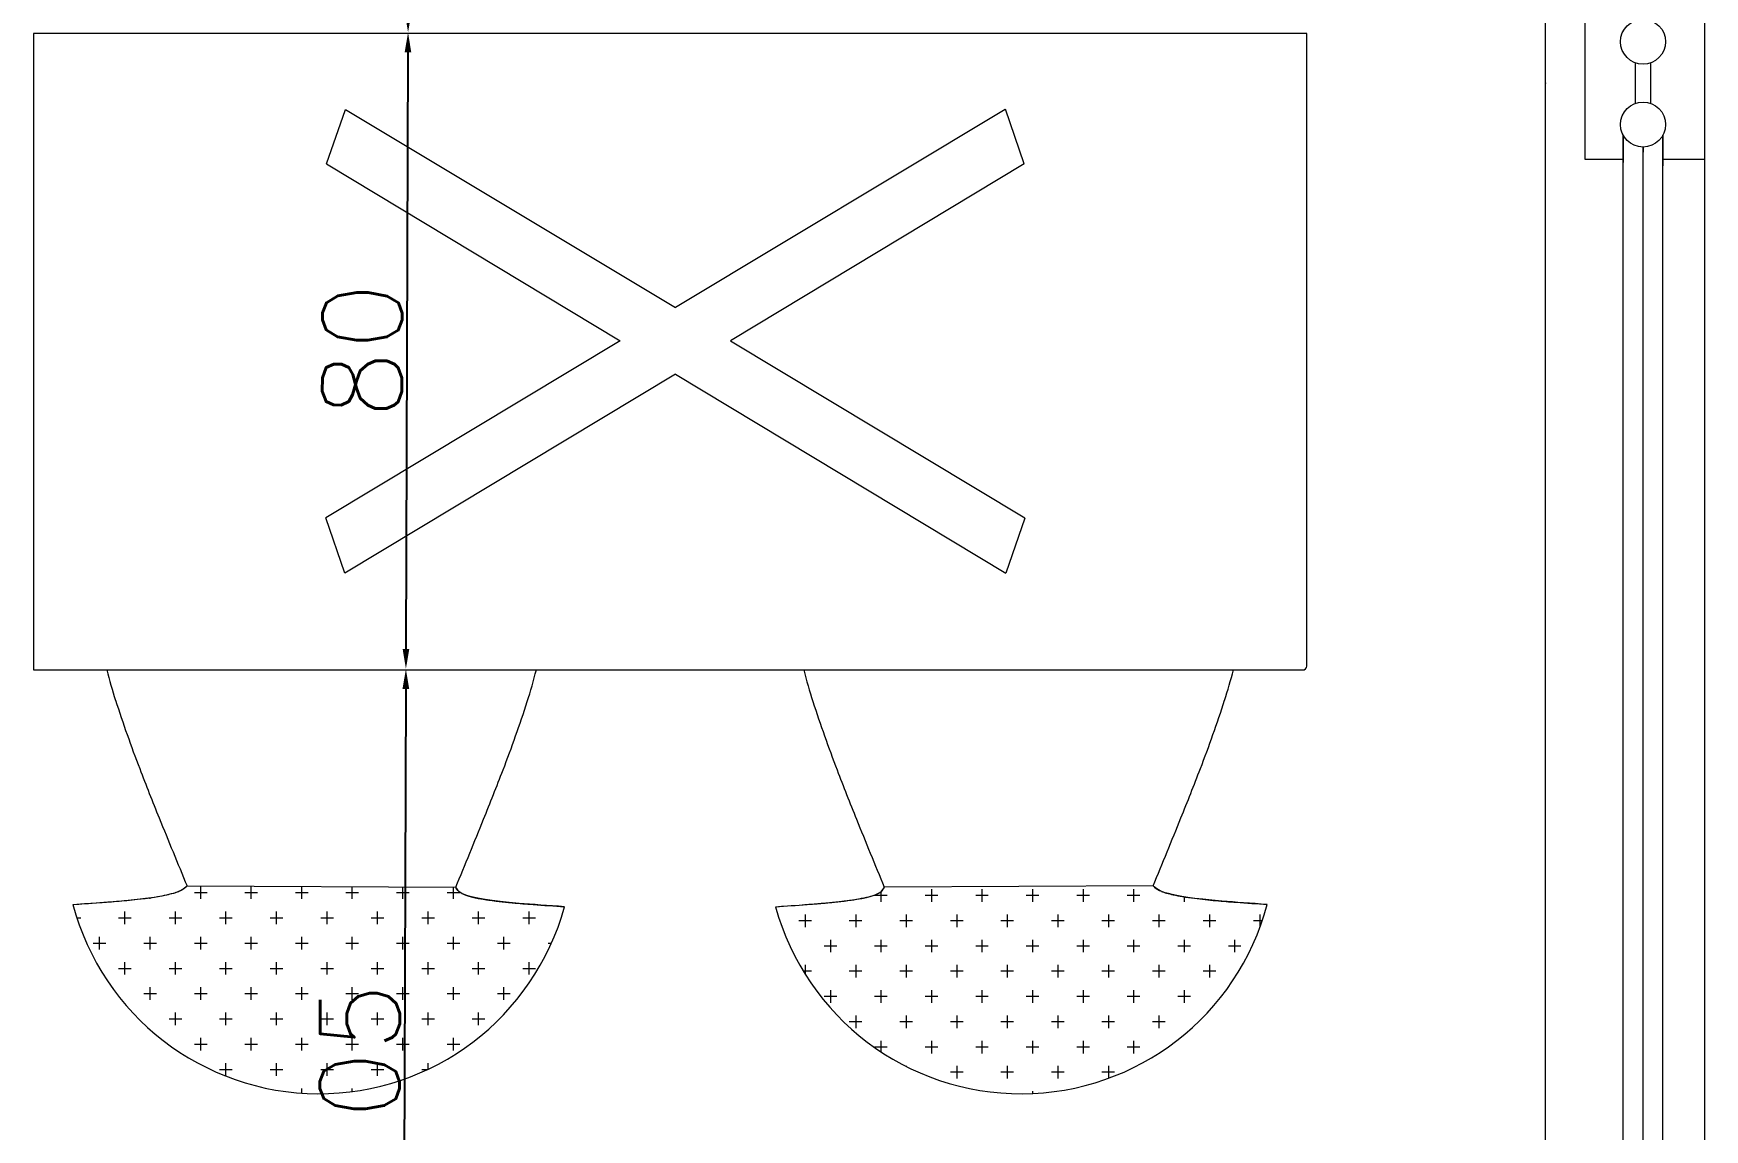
# Model space of a CAD drawing. Extents: x 3270 to 6851, y -140 to 2884.
# Drawn here: x 5938.4 to 6148.4, y 420 to 557.7 of the extents above; entities that cross this region are included whole.
import ezdxf

# ---------------------------------------------------------------- set-up
doc = ezdxf.new("R2010")
doc.units = 0
doc.header["$LTSCALE"] = 20
doc.linetypes.add('ACAD_ISO03W100', pattern=[30, 12, -18])
doc.layers.get('0').update_dxf_attribs({"linetype": 'CONTINUOUS', "lineweight": 15})
doc.layers.get('DEFPOINTS').update_dxf_attribs({"linetype": 'CONTINUOUS'})
doc.layers.add('ö-cam', color=7, linetype='CONTINUOUS', lineweight=18, true_color=0x1bb1af)
doc.layers.add('ö-korkuluk', color=7, linetype='CONTINUOUS', lineweight=18, true_color=0x666d5f)
doc.layers.add('Ö-MOBİLYA', color=31, linetype='CONTINUOUS', lineweight=18)
doc.layers.add('ölçü', color=102, linetype='CONTINUOUS', lineweight=15)
doc.styles.get("Standard").update_dxf_attribs({"font": 'txttw.shx'})
doc.dimstyles.new('YAZI', dxfattribs={"dimtxt": 10, "dimasz": 2.5, "dimexe": 1.25, "dimexo": 0.625, "dimtad": 1, "dimdec": 0, "dimtxsty": 'Standard', "dimcen": 2.5, "dimse1": 1, "dimse2": 1, "dimclrd": 256, "dimclrt": 256, "dimadec": 0, "dimazin": 0, "dimtfac": 1, "dimtdec": 0, "dimtmove": 0, "dimatfit": 3, "dimfxl": 1, "dimarcsym": 0})

# ---------------------------------------------------------------- blocks, each defined once
blk = doc.blocks.new('*D75')
at = {"layer": 'DEFPOINTS', "color": 0, "transparency": 16777216}
for p in [(6023.59, 672.74), (5985.46, 557.87), (6023.59, 557.74)]:
    blk.add_point(p, dxfattribs=at)
at = {"layer": 'ölçü', "lineweight": -2, "transparency": 16777216}
blk.add_line((5985.83, 670.37), (5985.46, 560.37), dxfattribs=at)
at = {"layer": 'ölçü', "transparency": 16777216}
for points in [[(5985.42, 670.37), (5986.25, 670.37), (5985.84, 672.87)], [(5985.05, 560.37), (5985.88, 560.37), (5985.46, 557.87)]]:
    blk.add_solid(points, dxfattribs=at)
at = {"layer": 'ölçü', "transparency": 16777216, "insert": (5980.02, 615.39), "char_height": 10, "attachment_point": 5, "rotation": 89.8076}
blk.add_mtext('115', dxfattribs=at)
blk = doc.blocks.new('*D76')
at = {"layer": 'DEFPOINTS', "color": 0, "transparency": 16777216}
for p in [(6023.59, 557.74), (5985.19, 477.87), (6023.59, 477.74)]:
    blk.add_point(p, dxfattribs=at)
at = {"layer": 'ölçü', "lineweight": -2, "transparency": 16777216}
blk.add_line((5985.45, 555.37), (5985.2, 480.37), dxfattribs=at)
at = {"layer": 'ölçü', "transparency": 16777216}
for points in [[(5985.03, 555.37), (5985.86, 555.37), (5985.46, 557.87)], [(5984.78, 480.37), (5985.61, 480.37), (5985.19, 477.87)]]:
    blk.add_solid(points, dxfattribs=at)
at = {"layer": 'ölçü', "transparency": 16777216, "insert": (5979.7, 517.89), "char_height": 10, "attachment_point": 5, "rotation": 89.8076}
blk.add_mtext('80', dxfattribs=at)
blk = doc.blocks.new('*D77')
at = {"layer": 'DEFPOINTS', "color": 0, "transparency": 16777216}
for p in [(6023.59, 477.74), (5984.84, 373.23), (5995.35, 373.19)]:
    blk.add_point(p, dxfattribs=at)
at = {"layer": 'ölçü', "lineweight": -2, "transparency": 16777216}
blk.add_line((5985.18, 475.37), (5984.84, 375.73), dxfattribs=at)
at = {"layer": 'ölçü', "transparency": 16777216}
for points in [[(5984.76, 475.37), (5985.6, 475.37), (5985.19, 477.87)], [(5984.43, 375.73), (5985.26, 375.73), (5984.84, 373.23)]]:
    blk.add_solid(points, dxfattribs=at)
at = {"layer": 'ölçü', "transparency": 16777216, "insert": (5979.39, 425.57), "char_height": 10, "attachment_point": 5, "rotation": 89.8076}
blk.add_mtext('105', dxfattribs=at)

msp = doc.modelspace()

# ---------------------------------------------------------------- linework, layer by layer
msp.add_line((6148.38, 1497.74), (6148.38, 222.74))
at = {"layer": 'ö-cam'}
for p, q in [((6138.15, 403.65), (6138.15, 544.97)), ((6138.15, 544.97), (6138.15, 541.53)), ((6143.15, 403.65), (6143.15, 544.97)), ((6143.15, 544.97), (6143.15, 541.11)), ((6140.65, 405.15), (6140.65, 543.46)), ((6140.65, 543.46), (6140.65, 542.84))]:
    msp.add_line(p, q, dxfattribs=at)
at = {"layer": 'ö-korkuluk'}
for p, q in [((6148.38, 1497.74), (6148.38, 222.74)), ((6128.38, 256.3), (6128.38, 688.33)), ((6139.72, 548.96), (6139.72, 554.03)), ((6141.63, 548.95), (6141.63, 554.04))]:
    msp.add_line(p, q, dxfattribs=at)
for points in [[(6138.15, 541.89), (6133.38, 541.89), (6133.38, 561.89), (6138.15, 561.89)], [(6138.15, 541.89), (6133.38, 541.89), (6133.38, 561.89), (6138.15, 561.89)], [(6143.15, 561.89), (6148.38, 561.89), (6148.38, 541.89)], [(6148.38, 541.89), (6143.15, 541.89)], [(6148.38, 541.89), (6143.15, 541.89)]]:
    msp.add_lwpolyline(points, dxfattribs=at)
for centre in [(6140.65, 556.7), (6140.65, 546.29)]:
    msp.add_circle(centre, 2.83, dxfattribs=at)
msp.add_point((6128.38, 551.49), dxfattribs=at)
at = {"layer": 'Ö-MOBİLYA'}
for p, q in [((6098.38, 557.74), (5938.38, 557.74)), ((5938.38, 557.74), (5938.38, 477.74)), ((6098.38, 478.24), (6098.38, 557.74)), ((5975.23, 541.35), (5977.61, 548.2)), ((5977.5, 489.91), (5975.11, 496.86)), ((6060.63, 489.93), (6063.02, 496.87)), ((5938.38, 477.74), (6097.88, 477.74)), ((5957.68, 450.6, 33.61), (5991.45, 450.44, 32.32)), ((5957.68, 450.6), (5991.45, 450.44)), ((5957.68, 450.6), (5991.45, 450.44)), ((5958.61, 449.77), (5960.2, 449.77)), ((5959.4, 448.97), (5959.4, 450.56)), ((5964.96, 449.77), (5966.55, 449.77)), ((5965.75, 448.97), (5965.75, 450.56)), ((5971.31, 449.77), (5972.9, 449.77)), ((5972.1, 448.97), (5972.1, 450.53)), ((5977.66, 449.77), (5979.25, 449.77)), ((5978.45, 448.97), (5978.45, 450.5)), ((5984.01, 449.77), (5985.6, 449.77)), ((5984.8, 448.97), (5984.8, 450.47)), ((5990.36, 449.77), (5991.95, 449.77)), ((5991.15, 448.97), (5991.15, 450.44)), ((6045.67, 449.4), (6044.09, 449.4)), ((6044.88, 449.87), (6044.88, 448.61)), ((6079.08, 450.6, 33.61), (6045.31, 450.44, 32.32)), ((6079.08, 450.6), (6045.31, 450.44)), ((6079.08, 450.6), (6045.31, 450.44)), ((6052.02, 449.4), (6050.44, 449.4)), ((6051.23, 450.19), (6051.23, 448.61)), ((6058.37, 449.4), (6056.79, 449.4)), ((6057.58, 450.19), (6057.58, 448.61)), ((6064.72, 449.4), (6063.14, 449.4)), ((6063.93, 450.19), (6063.93, 448.61)), ((6071.07, 449.4), (6069.49, 449.4)), ((6070.28, 450.19), (6070.28, 448.61)), ((6077.42, 449.4), (6075.84, 449.4)), ((6076.63, 450.19), (6076.63, 448.61)), ((5949.88, 445.8), (5949.88, 447.39)), ((5953.05, 448.97), (5953.05, 449.12)), ((5956.23, 445.8), (5956.23, 447.39)), ((5962.58, 445.8), (5962.58, 447.39)), ((5968.93, 445.8), (5968.93, 447.39)), ((5975.28, 445.8), (5975.28, 447.39)), ((5981.63, 445.8), (5981.63, 447.39)), ((5987.98, 445.8), (5987.98, 447.39)), ((5994.33, 445.8), (5994.33, 447.39)), ((6000.68, 445.8), (6000.68, 447.39)), ((6082.98, 449.23), (6082.98, 448.61)), ((5943.83, 446.59), (5944.32, 446.59)), ((5949.08, 446.59), (5950.67, 446.59)), ((5955.43, 446.59), (5957.02, 446.59)), ((5961.78, 446.59), (5963.37, 446.59)), ((5968.13, 446.59), (5969.72, 446.59)), ((5974.48, 446.59), (5976.07, 446.59)), ((5980.83, 446.59), (5982.42, 446.59)), ((5987.18, 446.59), (5988.77, 446.59)), ((5993.53, 446.59), (5995.12, 446.59)), ((5999.88, 446.59), (6001.47, 446.59)), ((6036.15, 446.23), (6034.56, 446.23)), ((6035.36, 447.02), (6035.36, 445.43)), ((6042.5, 446.23), (6040.91, 446.23)), ((6041.71, 447.02), (6041.71, 445.43)), ((6048.85, 446.23), (6047.26, 446.23)), ((6048.06, 447.02), (6048.06, 445.43)), ((6055.2, 446.23), (6053.61, 446.23)), ((6054.41, 447.02), (6054.41, 445.43)), ((6061.55, 446.23), (6059.96, 446.23)), ((6060.76, 447.02), (6060.76, 445.43)), ((6067.9, 446.23), (6066.31, 446.23)), ((6067.11, 447.02), (6067.11, 445.43)), ((6074.25, 446.23), (6072.66, 446.23)), ((6073.46, 447.02), (6073.46, 445.43)), ((6080.6, 446.23), (6079.01, 446.23)), ((6079.81, 447.02), (6079.81, 445.43)), ((6086.95, 446.23), (6085.36, 446.23)), ((6086.16, 447.02), (6086.16, 445.43)), ((6092.81, 446.23), (6091.71, 446.23)), ((6092.51, 447.02), (6092.51, 445.43)), ((5945.91, 443.42), (5947.5, 443.42)), ((5946.7, 442.62), (5946.7, 444.21)), ((5952.26, 443.42), (5953.85, 443.42)), ((5953.05, 442.62), (5953.05, 444.21)), ((5958.61, 443.42), (5960.2, 443.42)), ((5959.4, 442.62), (5959.4, 444.21)), ((5964.96, 443.42), (5966.55, 443.42)), ((5965.75, 442.62), (5965.75, 444.21)), ((5971.31, 443.42), (5972.9, 443.42)), ((5972.1, 442.62), (5972.1, 444.21)), ((5977.66, 443.42), (5979.25, 443.42)), ((5978.45, 442.62), (5978.45, 444.21)), ((5984.01, 443.42), (5985.6, 443.42)), ((5984.8, 442.62), (5984.8, 444.21)), ((5990.36, 443.42), (5991.95, 443.42)), ((5991.15, 442.62), (5991.15, 444.21)), ((5996.71, 443.42), (5998.3, 443.42)), ((5997.5, 442.62), (5997.5, 444.21)), ((6003.06, 443.42), (6003.49, 443.42)), ((6038.53, 443.84), (6038.53, 442.26)), ((6044.88, 443.84), (6044.88, 442.26)), ((6051.23, 443.84), (6051.23, 442.26)), ((6057.58, 443.84), (6057.58, 442.26)), ((6063.93, 443.84), (6063.93, 442.26)), ((6070.28, 443.84), (6070.28, 442.26)), ((6076.63, 443.84), (6076.63, 442.26)), ((6082.98, 443.84), (6082.98, 442.26)), ((6089.33, 443.84), (6089.33, 442.26)), ((5949.88, 439.45), (5949.88, 441.04)), ((5956.23, 439.45), (5956.23, 441.04)), ((5962.58, 439.45), (5962.58, 441.04)), ((5968.93, 439.45), (5968.93, 441.04)), ((5975.28, 439.45), (5975.28, 441.04)), ((5981.63, 439.45), (5981.63, 441.04)), ((5987.98, 439.45), (5987.98, 441.04)), ((5994.33, 439.45), (5994.33, 441.04)), ((6000.68, 439.45), (6000.68, 441.04)), ((6039.32, 443.05), (6037.74, 443.05)), ((6045.67, 443.05), (6044.09, 443.05)), ((6052.02, 443.05), (6050.44, 443.05)), ((6058.37, 443.05), (6056.79, 443.05)), ((6064.72, 443.05), (6063.14, 443.05)), ((6071.07, 443.05), (6069.49, 443.05)), ((6077.42, 443.05), (6075.84, 443.05)), ((6083.77, 443.05), (6082.19, 443.05)), ((6090.12, 443.05), (6088.54, 443.05)), ((5949.08, 440.24), (5950.67, 440.24)), ((5955.43, 440.24), (5957.02, 440.24)), ((5961.78, 440.24), (5963.37, 440.24)), ((5968.13, 440.24), (5969.72, 440.24)), ((5974.48, 440.24), (5976.07, 440.24)), ((5980.83, 440.24), (5982.42, 440.24)), ((5987.18, 440.24), (5988.77, 440.24)), ((5993.53, 440.24), (5995.12, 440.24)), ((5999.88, 440.24), (6001.47, 440.24)), ((6036.15, 439.88), (6035.14, 439.88)), ((6035.36, 440.67), (6035.36, 439.52)), ((6042.5, 439.88), (6040.91, 439.88)), ((6041.71, 440.67), (6041.71, 439.08)), ((6048.85, 439.88), (6047.26, 439.88)), ((6048.06, 440.67), (6048.06, 439.08)), ((6055.2, 439.88), (6053.61, 439.88)), ((6054.41, 440.67), (6054.41, 439.08)), ((6061.55, 439.88), (6059.96, 439.88)), ((6060.76, 440.67), (6060.76, 439.08)), ((6067.9, 439.88), (6066.31, 439.88)), ((6067.11, 440.67), (6067.11, 439.08)), ((6074.25, 439.88), (6072.66, 439.88)), ((6073.46, 440.67), (6073.46, 439.08)), ((6080.6, 439.88), (6079.01, 439.88)), ((6079.81, 440.67), (6079.81, 439.08)), ((6086.95, 439.88), (6085.36, 439.88)), ((6086.16, 440.67), (6086.16, 439.08)), ((5952.26, 437.07), (5953.85, 437.07)), ((5953.05, 436.27), (5953.05, 437.86)), ((5958.61, 437.07), (5960.2, 437.07)), ((5959.4, 436.27), (5959.4, 437.86)), ((5964.96, 437.07), (5966.55, 437.07)), ((5965.75, 436.27), (5965.75, 437.86)), ((5971.31, 437.07), (5972.9, 437.07)), ((5972.1, 436.27), (5972.1, 437.86)), ((5977.66, 437.07), (5979.25, 437.07)), ((5978.45, 436.27), (5978.45, 437.86)), ((5984.01, 437.07), (5985.6, 437.07)), ((5984.8, 436.27), (5984.8, 437.86)), ((5990.36, 437.07), (5991.95, 437.07)), ((5991.15, 436.27), (5991.15, 437.86)), ((5996.71, 437.07), (5998.3, 437.07)), ((5997.5, 436.27), (5997.5, 437.86)), ((6038.53, 437.49), (6038.53, 435.91)), ((6044.88, 437.49), (6044.88, 435.91)), ((6051.23, 437.49), (6051.23, 435.91)), ((6057.58, 437.49), (6057.58, 435.91)), ((6063.93, 437.49), (6063.93, 435.91)), ((6070.28, 437.49), (6070.28, 435.91)), ((6076.63, 437.49), (6076.63, 435.91)), ((6082.98, 437.49), (6082.98, 435.91)), ((6039.32, 436.7), (6037.74, 436.7)), ((6045.67, 436.7), (6044.09, 436.7)), ((6052.02, 436.7), (6050.44, 436.7)), ((6058.37, 436.7), (6056.79, 436.7)), ((6064.72, 436.7), (6063.14, 436.7)), ((6071.07, 436.7), (6069.49, 436.7)), ((6077.42, 436.7), (6075.84, 436.7)), ((6083.77, 436.7), (6082.19, 436.7)), ((5955.43, 433.89), (5957.02, 433.89)), ((5956.23, 433.1), (5956.23, 434.69)), ((5961.78, 433.89), (5963.37, 433.89)), ((5962.58, 433.1), (5962.58, 434.69)), ((5968.13, 433.89), (5969.72, 433.89)), ((5968.93, 433.1), (5968.93, 434.69)), ((5974.48, 433.89), (5976.07, 433.89)), ((5975.28, 433.1), (5975.28, 434.69)), ((5980.83, 433.89), (5982.42, 433.89)), ((5981.63, 433.1), (5981.63, 434.69)), ((5987.18, 433.89), (5988.77, 433.89)), ((5987.98, 433.1), (5987.98, 434.69)), ((5993.53, 433.89), (5995.12, 433.89)), ((5994.33, 433.1), (5994.33, 434.69)), ((6042.5, 433.53), (6040.91, 433.53)), ((6041.71, 434.32), (6041.71, 432.73)), ((6048.85, 433.53), (6047.26, 433.53)), ((6048.06, 434.32), (6048.06, 432.73)), ((6055.2, 433.53), (6053.61, 433.53)), ((6054.41, 434.32), (6054.41, 432.73)), ((6061.55, 433.53), (6059.96, 433.53)), ((6060.76, 434.32), (6060.76, 432.73)), ((6067.9, 433.53), (6066.31, 433.53)), ((6067.11, 434.32), (6067.11, 432.73)), ((6074.25, 433.53), (6072.66, 433.53)), ((6073.46, 434.32), (6073.46, 432.73)), ((6080.6, 433.53), (6079.01, 433.53)), ((6079.81, 434.32), (6079.81, 432.73)), ((5958.61, 430.72), (5960.2, 430.72)), ((5959.4, 429.92), (5959.4, 431.51)), ((5964.96, 430.72), (5966.55, 430.72)), ((5965.75, 429.92), (5965.75, 431.51)), ((5971.31, 430.72), (5972.9, 430.72)), ((5972.1, 429.92), (5972.1, 431.51)), ((5977.66, 430.72), (5979.25, 430.72)), ((5978.45, 429.92), (5978.45, 431.51)), ((5984.01, 430.72), (5985.6, 430.72)), ((5984.8, 429.92), (5984.8, 431.51)), ((5990.36, 430.72), (5991.95, 430.72)), ((5991.15, 429.92), (5991.15, 431.51)), ((6044.88, 431.14), (6044.88, 429.76)), ((6051.23, 431.14), (6051.23, 429.56)), ((6057.58, 431.14), (6057.58, 429.56)), ((6063.93, 431.14), (6063.93, 429.56)), ((6070.28, 431.14), (6070.28, 429.56)), ((6076.63, 431.14), (6076.63, 429.56)), ((6045.67, 430.35), (6044.09, 430.35)), ((6052.02, 430.35), (6050.44, 430.35)), ((6058.37, 430.35), (6056.79, 430.35)), ((6064.72, 430.35), (6063.14, 430.35)), ((6071.07, 430.35), (6069.49, 430.35)), ((6077.42, 430.35), (6075.84, 430.35)), ((5961.78, 427.54), (5963.37, 427.54)), ((5962.58, 426.75), (5962.58, 428.34)), ((5968.13, 427.54), (5969.72, 427.54)), ((5968.93, 426.75), (5968.93, 428.34)), ((5974.48, 427.54), (5976.07, 427.54)), ((5975.28, 426.75), (5975.28, 428.34)), ((5980.83, 427.54), (5982.42, 427.54)), ((5981.63, 426.75), (5981.63, 428.34)), ((5987.18, 427.54), (5987.93, 427.54)), ((5987.98, 427.56), (5987.98, 428.34)), ((6048.06, 427.97), (6048.06, 427.92)), ((6055.2, 427.18), (6053.61, 427.18)), ((6054.41, 427.97), (6054.41, 426.38)), ((6061.55, 427.18), (6059.96, 427.18)), ((6060.76, 427.97), (6060.76, 426.38)), ((6067.9, 427.18), (6066.31, 427.18)), ((6067.11, 427.97), (6067.11, 426.38)), ((6074.25, 427.18), (6072.66, 427.18)), ((6073.46, 427.97), (6073.46, 426.41)), ((5972.1, 424.55), (5972.1, 425.16)), ((5978.45, 424.75), (5978.45, 425.16)), ((6063.93, 424.79), (6063.93, 424.51))]:
    msp.add_line(p, q, dxfattribs=at)
at = {"layer": 'Ö-MOBİLYA', "linetype": 'ACAD_ISO03W100', "ltscale": 0.3}
for p, q in [((5977.61, 548.2), (6019.05, 523.28)), ((6060.48, 548.2), (6019.05, 523.28)), ((6062.9, 541.36), (6060.53, 548.22)), ((5975.19, 541.36), (6012.12, 519.11)), ((6062.9, 541.36), (6025.97, 519.11)), ((6012.12, 519.11), (5975.11, 496.86)), ((6025.97, 519.11), (6062.98, 496.86)), ((6019.05, 514.94), (5977.5, 489.91)), ((6019.05, 514.94), (6060.59, 489.91))]:
    msp.add_line(p, q, dxfattribs=at)
at = {"layer": 'Ö-MOBİLYA'}
for centre, radius, start, end in [((6017.54, 495.98), 72.29, 194.6156, 197.7655), ((5931.59, 495.83), 72.29, 342.2345, 345.5139), ((6105.17, 495.83), 72.29, 194.4861, 197.7655), ((6019.22, 495.98), 72.29, 342.2345, 345.3844), ((6097.88, 478.24), 0.5, 270, 0), ((6097.64, 521.74), 156.42, 197.7979, 201.1346), ((5851.5, 521.58), 156.42, 338.8654, 342.2021), ((6185.27, 521.58), 156.42, 197.7979, 201.1346), ((5939.13, 521.74), 156.42, 338.8654, 342.2021), ((6294.73, 596.77), 367.31, 200.9662, 202.0049), ((5654.4, 596.61), 367.31, 337.9951, 339.0338), ((6382.36, 596.61), 367.31, 200.9662, 202.0049), ((5742.03, 596.77), 367.31, 337.9951, 339.0338), ((6968.63, 870.06), 1094.51, 202.05105, 202.53468), ((4980.51, 869.9), 1094.51, 337.46532, 337.94895), ((7056.25, 869.9), 1094.51, 202.05105, 202.53468), ((5068.14, 870.06), 1094.51, 337.46532, 337.94895), ((5950.29, 472.02), 23.05, 279.222, 282.1563), ((5950.29, 472.02), 23.05, 279.222, 282.1563), ((5952.57, 461.34), 12.13, 282.2297, 286.4401), ((5952.57, 461.34), 12.13, 282.2297, 286.4401), ((5954.17, 455.88), 6.45, 286.5664, 292.4734), ((5954.17, 455.88), 6.45, 286.5664, 292.4734), ((5955.37, 453.03), 3.35, 292.1653, 309.593), ((5955.16, 453.46), 3.83, 292.6975, 300.1982), ((5955.41, 452.98), 3.29, 300.6383, 309.6852), ((5953.79, 455.03), 5.9, 309.0971, 311.3444), ((5954.3, 454.42), 5.11, 308.9227, 311.5188), ((5993.69, 451.51), 2.48, 205.6787, 212.0488), ((5993.39, 451.35), 2.14, 205.3415, 210.2195), ((5992.75, 450.94), 1.38, 208.8739, 236.273), ((5992.73, 450.92), 1.35, 212.4974, 236.5012), ((5993.27, 451.69), 2.29, 235.7654, 243.6573), ((5993.27, 451.69), 2.29, 235.7654, 243.6573), ((5993.94, 453.03), 3.79, 243.6255, 249.6613), ((5993.94, 453.03), 3.79, 243.6255, 249.6613), ((5994.87, 455.53), 6.46, 249.6113, 254.0821), ((5994.87, 455.53), 6.46, 249.6113, 254.0821), ((6041.89, 455.53), 6.46, 285.9179, 290.3887), ((6041.89, 455.53), 6.46, 285.9179, 290.3887), ((6042.83, 453.03), 3.79, 290.3387, 296.3745), ((6042.83, 453.03), 3.79, 290.3387, 296.3745), ((6043.49, 451.69), 2.29, 296.3427, 304.2346), ((6043.49, 451.69), 2.29, 296.3427, 304.2346), ((6044.02, 450.94), 1.38, 303.727, 331.1261), ((6044.04, 450.92), 1.35, 303.4988, 327.5026), ((6043.07, 451.51), 2.48, 327.9512, 334.3213), ((6043.38, 451.35), 2.14, 329.7805, 334.6585), ((6082.98, 455.03), 5.9, 228.6556, 230.9029), ((6082.47, 454.42), 5.11, 228.4812, 231.0773), ((6081.39, 453.03), 3.35, 230.407, 247.8347), ((6081.36, 452.98), 3.29, 230.3148, 239.3617), ((6081.61, 453.46), 3.83, 239.8018, 247.3025), ((6082.59, 455.88), 6.45, 247.5266, 253.4336), ((6082.59, 455.88), 6.45, 247.5266, 253.4336), ((6084.19, 461.34), 12.13, 253.5599, 257.7703), ((6084.19, 461.34), 12.13, 253.5599, 257.7703), ((6086.47, 472.02), 23.05, 257.8437, 260.778), ((6086.47, 472.02), 23.05, 257.8437, 260.778), ((5898.5, 1102.81), 656.07, 273.91861, 274.25962), ((5898.5, 1102.81), 656.07, 273.91861, 274.25962), ((5974.27, 456.48, 97.96), 32, 194.865, 344.6094), ((5974.27, 456.48), 32, 194.865, 344.6094), ((5974.27, 456.48), 32, 194.865, 344.6094), ((5934.35, 620.57), 172.51, 274.2831, 275.1363), ((5934.35, 620.57), 172.51, 274.2831, 275.1363), ((5942.67, 528.25), 79.81, 275.1198, 277.0526), ((5942.67, 528.25), 79.81, 275.1198, 277.0526), ((5947.21, 491.23), 42.51, 277.1116, 279.1758), ((5947.21, 491.23), 42.51, 277.1116, 279.1758), ((5996.1, 459.83), 10.93, 254.0392, 257.3418), ((5996.1, 459.83), 10.93, 254.0392, 257.3418), ((5997.67, 466.75), 18.03, 257.3105, 259.7762), ((5998.29, 469.84), 21.17, 257.4937, 260.8074), ((5999.6, 477.4), 28.85, 259.7545, 261.6245), ((6001.54, 490.1), 41.7, 260.8545, 263.0799), ((6002.38, 496.37), 48.02, 261.6331, 263.7399), ((6005.73, 524.98), 76.83, 263.1114, 264.6624), ((6006.8, 535.37), 87.27, 263.652, 265.1275), ((6012.5, 599.11), 151.27, 264.7209, 265.7016), ((6013.95, 617.68), 169.89, 265.0814, 265.6825), ((6045.04, 1035.51), 588.88, 265.72734, 266.11404), ((6045.04, 1035.51), 588.88, 265.72734, 266.11404), ((6062.49, 456.48, 97.96), 32, 195.3906, 345.135), ((6062.49, 456.48), 32, 195.3906, 345.135), ((5991.73, 1035.51), 588.88, 273.88596, 274.27266), ((5991.73, 1035.51), 588.88, 273.88596, 274.27266), ((6062.49, 456.48), 32, 195.3906, 345.135), ((6024.26, 599.11), 151.27, 274.2984, 275.2791), ((6022.81, 617.68), 169.89, 274.3175, 274.9186), ((6029.97, 535.37), 87.27, 274.8725, 276.348), ((6031.03, 524.98), 76.83, 275.3376, 276.8886), ((6034.38, 496.37), 48.02, 276.2601, 278.3669), ((6035.23, 490.1), 41.7, 276.9201, 279.1455), ((6037.16, 477.4), 28.85, 278.3755, 280.2455), ((6038.47, 469.84), 21.17, 279.1926, 282.5063), ((6039.1, 466.75), 18.03, 280.2238, 282.6895), ((6040.66, 459.83), 10.93, 282.6582, 285.9608), ((6040.66, 459.83), 10.93, 282.6582, 285.9608), ((6089.56, 491.23), 42.51, 260.8242, 262.8884), ((6089.56, 491.23), 42.51, 260.8242, 262.8884), ((6094.09, 528.25), 79.81, 262.9474, 264.8802), ((6094.09, 528.25), 79.81, 262.9474, 264.8802), ((6102.42, 620.57), 172.51, 264.8637, 265.7169), ((6102.42, 620.57), 172.51, 264.8637, 265.7169), ((6138.26, 1102.81), 656.07, 265.74038, 266.08139), ((6138.26, 1102.81), 656.07, 265.74038, 266.08139)]:
    msp.add_arc(centre, radius, start, end, dxfattribs=at)
for points in [[(5943.34, 448.27, 97.96), (5949.03, 448.69, 86.77), (5957.68, 450.6, 33.61)], [(6005.13, 447.99, 97.96), (5999.43, 448.41, 86.77), (5991.45, 450.44, 32.32)], [(6031.64, 447.99, 97.96), (6037.33, 448.41, 86.77), (6045.31, 450.44, 32.32)], [(6093.43, 448.27, 97.96), (6087.73, 448.69, 86.77), (6079.08, 450.6, 33.61)]]:
    msp.add_spline(points, degree=3, dxfattribs=at)

# ---------------------------------------------------------------- dimensions: what is measured, and where the dimension line sits
at = {"layer": 'ölçü'}
for base, p1, p2, picture, middle in [((5985.46, 557.87), (6023.59, 672.74), (6023.59, 557.74), '*D75', (5980.02, 615.39)), ((5985.19, 477.87), (6023.59, 557.74), (6023.59, 477.74), '*D76', (5979.7, 517.89)), ((5984.84, 373.23), (6023.59, 477.74), (5995.35, 373.19), '*D77', (5979.39, 425.57))]:
    dim = msp.add_linear_dim(base=base, p1=p1, p2=p2, angle=89.8076, dimstyle='YAZI', dxfattribs=at)
    dim.commit()
    dim.dimension.update_dxf_attribs({"geometry": picture, "text_midpoint": middle})

doc.saveas('drawing.dxf')
